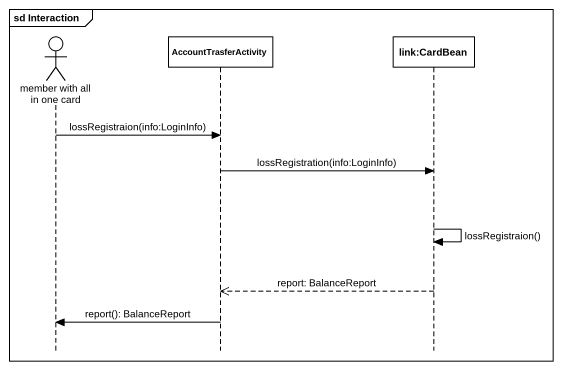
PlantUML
@startuml
mainframe sd Interaction
hide footbox
actor "member with all in one card" as member_with_all_in_one_card
participant AccountTrasferActivity
participant "link:CardBean" as link_CardBean

member_with_all_in_one_card -> AccountTrasferActivity : lossRegistraion(info:LoginInfo)
AccountTrasferActivity -> link_CardBean : lossRegistration(info:LoginInfo)
link_CardBean -> link_CardBean : lossRegistraion()
link_CardBean -->> AccountTrasferActivity : report: BalanceReport
AccountTrasferActivity -> member_with_all_in_one_card : report(): BalanceReport
@enduml
